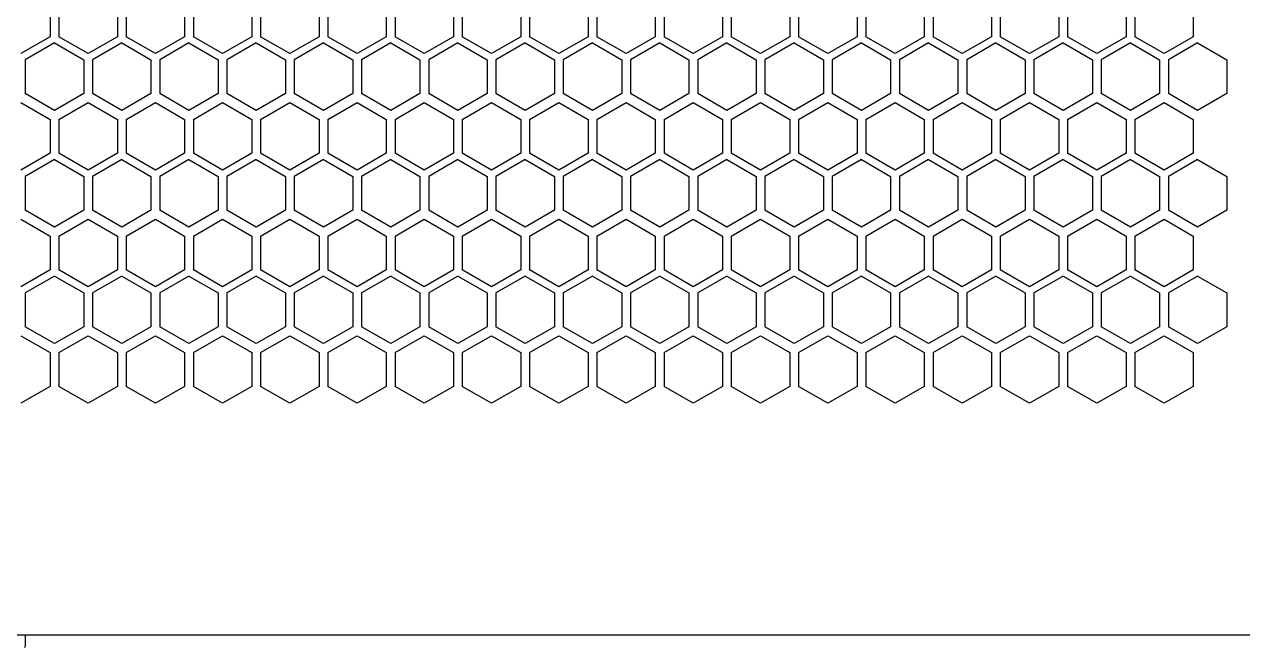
# Model space of a CAD drawing. Header units: millimetres. Extents: x 55614 to 110757, y -66981 to -47484.
# Drawn here: x 78934.7 to 79101.4, y -54847.2 to -54762.1 of the extents above; entities that cross this region are included whole.
import ezdxf

# ---------------------------------------------------------------- set-up
doc = ezdxf.new("R2010")
doc.units = ezdxf.units.MM
doc.layers.add('4215-0412-2-1_0', color=7, linetype='Continuous')
doc.layers.add('SONGBUTUO-M4-8_0', color=7, linetype='Continuous')
doc.layers.add('THICK', color=7, linetype='Continuous', lineweight=0)

# ---------------------------------------------------------------- blocks, each defined once
blk = doc.blocks.new('RU67I6756')
at = {"layer": '4215-0412-2-1_0', "color": 0, "linetype": 'Continuous'}
for p, q in [((25639.06, 16377.73), (25639.06, 16373.11)), ((25640.26, 16377.73), (25640.26, 16373.11)), ((25648.26, 16377.73), (25648.26, 16373.11)), ((25649.46, 16377.73), (25649.46, 16373.11)), ((25657.46, 16377.73), (25657.46, 16373.11)), ((25658.66, 16377.73), (25658.66, 16373.11)), ((25666.66, 16377.73), (25666.66, 16373.11)), ((25667.86, 16377.73), (25667.86, 16373.11)), ((25675.86, 16377.73), (25675.86, 16373.11)), ((25677.06, 16377.73), (25677.06, 16373.11)), ((25685.06, 16377.73), (25685.06, 16373.11)), ((25686.26, 16377.73), (25686.26, 16373.11)), ((25694.26, 16377.73), (25694.26, 16373.11)), ((25695.46, 16377.73), (25695.46, 16373.11)), ((25703.46, 16377.73), (25703.46, 16373.11)), ((25704.66, 16377.73), (25704.66, 16373.11)), ((25712.66, 16377.73), (25712.66, 16373.11)), ((25713.86, 16377.73), (25713.86, 16373.11)), ((25721.86, 16377.73), (25721.86, 16373.11)), ((25723.06, 16377.73), (25723.06, 16373.11)), ((25731.06, 16377.73), (25731.06, 16373.11)), ((25732.26, 16377.73), (25732.26, 16373.11)), ((25740.26, 16377.73), (25740.26, 16373.11)), ((25741.46, 16377.73), (25741.46, 16373.11)), ((25749.46, 16377.73), (25749.46, 16373.11)), ((25750.66, 16377.73), (25750.66, 16373.11)), ((25758.66, 16377.73), (25758.66, 16373.11)), ((25759.86, 16377.73), (25759.86, 16373.11)), ((25767.86, 16377.73), (25767.86, 16373.11)), ((25769.06, 16377.73), (25769.06, 16373.11)), ((25777.06, 16377.73), (25777.06, 16373.11)), ((25778.26, 16377.73), (25778.26, 16373.11)), ((25786.26, 16377.73), (25786.26, 16373.11)), ((25787.46, 16377.73), (25787.46, 16373.11)), ((25795.46, 16377.73), (25795.46, 16373.11)), ((25639.06, 16373.11), (25635.06, 16370.8)), ((25644.26, 16370.8), (25640.26, 16373.11)), ((25648.26, 16373.11), (25644.26, 16370.8)), ((25653.46, 16370.8), (25649.46, 16373.11)), ((25657.46, 16373.11), (25653.46, 16370.8)), ((25662.66, 16370.8), (25658.66, 16373.11)), ((25666.66, 16373.11), (25662.66, 16370.8)), ((25671.86, 16370.8), (25667.86, 16373.11)), ((25675.86, 16373.11), (25671.86, 16370.8)), ((25681.06, 16370.8), (25677.06, 16373.11)), ((25685.06, 16373.11), (25681.06, 16370.8)), ((25690.26, 16370.8), (25686.26, 16373.11)), ((25694.26, 16373.11), (25690.26, 16370.8)), ((25699.46, 16370.8), (25695.46, 16373.11)), ((25703.46, 16373.11), (25699.46, 16370.8)), ((25708.66, 16370.8), (25704.66, 16373.11)), ((25712.66, 16373.11), (25708.66, 16370.8)), ((25717.86, 16370.8), (25713.86, 16373.11)), ((25721.86, 16373.11), (25717.86, 16370.8)), ((25727.06, 16370.8), (25723.06, 16373.11)), ((25731.06, 16373.11), (25727.06, 16370.8)), ((25736.26, 16370.8), (25732.26, 16373.11)), ((25740.26, 16373.11), (25736.26, 16370.8)), ((25745.46, 16370.8), (25741.46, 16373.11)), ((25749.46, 16373.11), (25745.46, 16370.8)), ((25754.66, 16370.8), (25750.66, 16373.11)), ((25758.66, 16373.11), (25754.66, 16370.8)), ((25763.86, 16370.8), (25759.86, 16373.11)), ((25767.86, 16373.11), (25763.86, 16370.8)), ((25773.06, 16370.8), (25769.06, 16373.11)), ((25777.06, 16373.11), (25773.06, 16370.8)), ((25782.26, 16370.8), (25778.26, 16373.11)), ((25786.26, 16373.11), (25782.26, 16370.8)), ((25791.46, 16370.8), (25787.46, 16373.11)), ((25795.46, 16373.11), (25791.46, 16370.8)), ((25639.66, 16372.26), (25635.66, 16369.95)), ((25639.66, 16372.26), (25643.66, 16369.95)), ((25648.86, 16372.26), (25644.86, 16369.95)), ((25648.86, 16372.26), (25652.86, 16369.95)), ((25658.06, 16372.26), (25654.06, 16369.95)), ((25658.06, 16372.26), (25662.06, 16369.95)), ((25667.26, 16372.26), (25663.26, 16369.95)), ((25667.26, 16372.26), (25671.26, 16369.95)), ((25676.46, 16372.26), (25672.46, 16369.95)), ((25676.46, 16372.26), (25680.46, 16369.95)), ((25685.66, 16372.26), (25681.66, 16369.95)), ((25685.66, 16372.26), (25689.66, 16369.95)), ((25694.86, 16372.26), (25690.86, 16369.95)), ((25694.86, 16372.26), (25698.86, 16369.95)), ((25704.06, 16372.26), (25700.06, 16369.95)), ((25704.06, 16372.26), (25708.06, 16369.95)), ((25713.26, 16372.26), (25709.26, 16369.95)), ((25713.26, 16372.26), (25717.26, 16369.95)), ((25722.46, 16372.26), (25718.46, 16369.95)), ((25722.46, 16372.26), (25726.46, 16369.95)), ((25731.66, 16372.26), (25727.66, 16369.95)), ((25731.66, 16372.26), (25735.66, 16369.95)), ((25740.86, 16372.26), (25736.86, 16369.95)), ((25740.86, 16372.26), (25744.86, 16369.95)), ((25750.06, 16372.26), (25746.06, 16369.95)), ((25750.06, 16372.26), (25754.06, 16369.95)), ((25759.26, 16372.26), (25755.26, 16369.95)), ((25759.26, 16372.26), (25763.26, 16369.95)), ((25768.46, 16372.26), (25764.46, 16369.95)), ((25768.46, 16372.26), (25772.46, 16369.95)), ((25777.66, 16372.26), (25773.66, 16369.95)), ((25777.66, 16372.26), (25781.66, 16369.95)), ((25786.86, 16372.26), (25782.86, 16369.95)), ((25786.86, 16372.26), (25790.86, 16369.95)), ((25796.06, 16372.26), (25792.06, 16369.95)), ((25796.06, 16372.26), (25800.06, 16369.95)), ((25635.66, 16369.95), (25635.66, 16365.33)), ((25643.66, 16369.95), (25643.66, 16365.33)), ((25644.86, 16369.95), (25644.86, 16365.33)), ((25652.86, 16369.95), (25652.86, 16365.33)), ((25654.06, 16369.95), (25654.06, 16365.33)), ((25662.06, 16369.95), (25662.06, 16365.33)), ((25663.26, 16369.95), (25663.26, 16365.33)), ((25671.26, 16369.95), (25671.26, 16365.33)), ((25672.46, 16369.95), (25672.46, 16365.33)), ((25680.46, 16369.95), (25680.46, 16365.33)), ((25681.66, 16369.95), (25681.66, 16365.33)), ((25689.66, 16369.95), (25689.66, 16365.33)), ((25690.86, 16369.95), (25690.86, 16365.33)), ((25698.86, 16369.95), (25698.86, 16365.33)), ((25700.06, 16369.95), (25700.06, 16365.33)), ((25708.06, 16369.95), (25708.06, 16365.33)), ((25709.26, 16369.95), (25709.26, 16365.33)), ((25717.26, 16369.95), (25717.26, 16365.33)), ((25718.46, 16369.95), (25718.46, 16365.33)), ((25726.46, 16369.95), (25726.46, 16365.33)), ((25727.66, 16369.95), (25727.66, 16365.33)), ((25735.66, 16369.95), (25735.66, 16365.33)), ((25736.86, 16369.95), (25736.86, 16365.33)), ((25744.86, 16369.95), (25744.86, 16365.33)), ((25746.06, 16369.95), (25746.06, 16365.33)), ((25754.06, 16369.95), (25754.06, 16365.33)), ((25755.26, 16369.95), (25755.26, 16365.33)), ((25763.26, 16369.95), (25763.26, 16365.33)), ((25764.46, 16369.95), (25764.46, 16365.33)), ((25772.46, 16369.95), (25772.46, 16365.33)), ((25773.66, 16369.95), (25773.66, 16365.33)), ((25781.66, 16369.95), (25781.66, 16365.33)), ((25782.86, 16369.95), (25782.86, 16365.33)), ((25790.86, 16369.95), (25790.86, 16365.33)), ((25792.06, 16369.95), (25792.06, 16365.33)), ((25800.06, 16369.95), (25800.06, 16365.33)), ((25639.66, 16363.02), (25635.66, 16365.33)), ((25643.66, 16365.33), (25639.66, 16363.02)), ((25648.86, 16363.02), (25644.86, 16365.33)), ((25652.86, 16365.33), (25648.86, 16363.02)), ((25658.06, 16363.02), (25654.06, 16365.33)), ((25662.06, 16365.33), (25658.06, 16363.02)), ((25667.26, 16363.02), (25663.26, 16365.33)), ((25671.26, 16365.33), (25667.26, 16363.02)), ((25676.46, 16363.02), (25672.46, 16365.33)), ((25680.46, 16365.33), (25676.46, 16363.02)), ((25685.66, 16363.02), (25681.66, 16365.33)), ((25689.66, 16365.33), (25685.66, 16363.02)), ((25694.86, 16363.02), (25690.86, 16365.33)), ((25698.86, 16365.33), (25694.86, 16363.02)), ((25704.06, 16363.02), (25700.06, 16365.33)), ((25708.06, 16365.33), (25704.06, 16363.02)), ((25713.26, 16363.02), (25709.26, 16365.33)), ((25717.26, 16365.33), (25713.26, 16363.02)), ((25722.46, 16363.02), (25718.46, 16365.33)), ((25726.46, 16365.33), (25722.46, 16363.02)), ((25731.66, 16363.02), (25727.66, 16365.33)), ((25735.66, 16365.33), (25731.66, 16363.02)), ((25740.86, 16363.02), (25736.86, 16365.33)), ((25744.86, 16365.33), (25740.86, 16363.02)), ((25750.06, 16363.02), (25746.06, 16365.33)), ((25754.06, 16365.33), (25750.06, 16363.02)), ((25759.26, 16363.02), (25755.26, 16365.33)), ((25763.26, 16365.33), (25759.26, 16363.02)), ((25768.46, 16363.02), (25764.46, 16365.33)), ((25772.46, 16365.33), (25768.46, 16363.02)), ((25777.66, 16363.02), (25773.66, 16365.33)), ((25781.66, 16365.33), (25777.66, 16363.02)), ((25786.86, 16363.02), (25782.86, 16365.33)), ((25790.86, 16365.33), (25786.86, 16363.02)), ((25796.06, 16363.02), (25792.06, 16365.33)), ((25800.06, 16365.33), (25796.06, 16363.02)), ((25635.06, 16364.11), (25639.06, 16361.8)), ((25640.26, 16361.8), (25644.26, 16364.11)), ((25644.26, 16364.11), (25648.26, 16361.8)), ((25649.46, 16361.8), (25653.46, 16364.11)), ((25653.46, 16364.11), (25657.46, 16361.8)), ((25658.66, 16361.8), (25662.66, 16364.11)), ((25662.66, 16364.11), (25666.66, 16361.8)), ((25667.86, 16361.8), (25671.86, 16364.11)), ((25671.86, 16364.11), (25675.86, 16361.8)), ((25677.06, 16361.8), (25681.06, 16364.11)), ((25681.06, 16364.11), (25685.06, 16361.8)), ((25686.26, 16361.8), (25690.26, 16364.11)), ((25690.26, 16364.11), (25694.26, 16361.8)), ((25695.46, 16361.8), (25699.46, 16364.11)), ((25699.46, 16364.11), (25703.46, 16361.8)), ((25704.66, 16361.8), (25708.66, 16364.11)), ((25708.66, 16364.11), (25712.66, 16361.8)), ((25713.86, 16361.8), (25717.86, 16364.11)), ((25717.86, 16364.11), (25721.86, 16361.8)), ((25723.06, 16361.8), (25727.06, 16364.11)), ((25727.06, 16364.11), (25731.06, 16361.8)), ((25732.26, 16361.8), (25736.26, 16364.11)), ((25736.26, 16364.11), (25740.26, 16361.8)), ((25741.46, 16361.8), (25745.46, 16364.11)), ((25745.46, 16364.11), (25749.46, 16361.8)), ((25750.66, 16361.8), (25754.66, 16364.11)), ((25754.66, 16364.11), (25758.66, 16361.8)), ((25759.86, 16361.8), (25763.86, 16364.11)), ((25763.86, 16364.11), (25767.86, 16361.8)), ((25769.06, 16361.8), (25773.06, 16364.11)), ((25773.06, 16364.11), (25777.06, 16361.8)), ((25778.26, 16361.8), (25782.26, 16364.11)), ((25782.26, 16364.11), (25786.26, 16361.8)), ((25787.46, 16361.8), (25791.46, 16364.11)), ((25791.46, 16364.11), (25795.46, 16361.8)), ((25639.06, 16361.8), (25639.06, 16357.18)), ((25640.26, 16361.8), (25640.26, 16357.18)), ((25648.26, 16361.8), (25648.26, 16357.18)), ((25649.46, 16361.8), (25649.46, 16357.18)), ((25657.46, 16361.8), (25657.46, 16357.18)), ((25658.66, 16361.8), (25658.66, 16357.18)), ((25666.66, 16361.8), (25666.66, 16357.18)), ((25667.86, 16361.8), (25667.86, 16357.18)), ((25675.86, 16361.8), (25675.86, 16357.18)), ((25677.06, 16361.8), (25677.06, 16357.18)), ((25685.06, 16361.8), (25685.06, 16357.18)), ((25686.26, 16361.8), (25686.26, 16357.18)), ((25694.26, 16361.8), (25694.26, 16357.18)), ((25695.46, 16361.8), (25695.46, 16357.18)), ((25703.46, 16361.8), (25703.46, 16357.18)), ((25704.66, 16361.8), (25704.66, 16357.18)), ((25712.66, 16361.8), (25712.66, 16357.18)), ((25713.86, 16361.8), (25713.86, 16357.18)), ((25721.86, 16361.8), (25721.86, 16357.18)), ((25723.06, 16361.8), (25723.06, 16357.18)), ((25731.06, 16361.8), (25731.06, 16357.18)), ((25732.26, 16361.8), (25732.26, 16357.18)), ((25740.26, 16361.8), (25740.26, 16357.18)), ((25741.46, 16361.8), (25741.46, 16357.18)), ((25749.46, 16361.8), (25749.46, 16357.18)), ((25750.66, 16361.8), (25750.66, 16357.18)), ((25758.66, 16361.8), (25758.66, 16357.18)), ((25759.86, 16361.8), (25759.86, 16357.18)), ((25767.86, 16361.8), (25767.86, 16357.18)), ((25769.06, 16361.8), (25769.06, 16357.18)), ((25777.06, 16361.8), (25777.06, 16357.18)), ((25778.26, 16361.8), (25778.26, 16357.18)), ((25786.26, 16361.8), (25786.26, 16357.18)), ((25787.46, 16361.8), (25787.46, 16357.18)), ((25795.46, 16361.8), (25795.46, 16357.18)), ((25639.06, 16357.18), (25635.06, 16354.87)), ((25639.66, 16356.33), (25635.66, 16354.02)), ((25639.66, 16356.33), (25643.66, 16354.02)), ((25644.26, 16354.87), (25640.26, 16357.18)), ((25648.26, 16357.18), (25644.26, 16354.87)), ((25648.86, 16356.33), (25644.86, 16354.02)), ((25648.86, 16356.33), (25652.86, 16354.02)), ((25653.46, 16354.87), (25649.46, 16357.18)), ((25657.46, 16357.18), (25653.46, 16354.87)), ((25658.06, 16356.33), (25654.06, 16354.02)), ((25658.06, 16356.33), (25662.06, 16354.02)), ((25662.66, 16354.87), (25658.66, 16357.18)), ((25666.66, 16357.18), (25662.66, 16354.87)), ((25667.26, 16356.33), (25663.26, 16354.02)), ((25667.26, 16356.33), (25671.26, 16354.02)), ((25671.86, 16354.87), (25667.86, 16357.18)), ((25675.86, 16357.18), (25671.86, 16354.87)), ((25676.46, 16356.33), (25672.46, 16354.02)), ((25676.46, 16356.33), (25680.46, 16354.02)), ((25681.06, 16354.87), (25677.06, 16357.18)), ((25685.06, 16357.18), (25681.06, 16354.87)), ((25685.66, 16356.33), (25681.66, 16354.02)), ((25685.66, 16356.33), (25689.66, 16354.02)), ((25690.26, 16354.87), (25686.26, 16357.18)), ((25694.26, 16357.18), (25690.26, 16354.87)), ((25694.86, 16356.33), (25690.86, 16354.02)), ((25694.86, 16356.33), (25698.86, 16354.02)), ((25699.46, 16354.87), (25695.46, 16357.18)), ((25703.46, 16357.18), (25699.46, 16354.87)), ((25704.06, 16356.33), (25700.06, 16354.02)), ((25704.06, 16356.33), (25708.06, 16354.02)), ((25708.66, 16354.87), (25704.66, 16357.18)), ((25712.66, 16357.18), (25708.66, 16354.87)), ((25713.26, 16356.33), (25709.26, 16354.02)), ((25713.26, 16356.33), (25717.26, 16354.02)), ((25717.86, 16354.87), (25713.86, 16357.18)), ((25721.86, 16357.18), (25717.86, 16354.87)), ((25722.46, 16356.33), (25718.46, 16354.02)), ((25722.46, 16356.33), (25726.46, 16354.02)), ((25727.06, 16354.87), (25723.06, 16357.18)), ((25731.06, 16357.18), (25727.06, 16354.87)), ((25731.66, 16356.33), (25727.66, 16354.02)), ((25731.66, 16356.33), (25735.66, 16354.02)), ((25736.26, 16354.87), (25732.26, 16357.18)), ((25740.26, 16357.18), (25736.26, 16354.87)), ((25740.86, 16356.33), (25736.86, 16354.02)), ((25740.86, 16356.33), (25744.86, 16354.02)), ((25745.46, 16354.87), (25741.46, 16357.18)), ((25749.46, 16357.18), (25745.46, 16354.87)), ((25750.06, 16356.33), (25746.06, 16354.02)), ((25750.06, 16356.33), (25754.06, 16354.02)), ((25754.66, 16354.87), (25750.66, 16357.18)), ((25758.66, 16357.18), (25754.66, 16354.87)), ((25759.26, 16356.33), (25755.26, 16354.02)), ((25759.26, 16356.33), (25763.26, 16354.02)), ((25763.86, 16354.87), (25759.86, 16357.18)), ((25767.86, 16357.18), (25763.86, 16354.87)), ((25768.46, 16356.33), (25764.46, 16354.02)), ((25768.46, 16356.33), (25772.46, 16354.02)), ((25773.06, 16354.87), (25769.06, 16357.18)), ((25777.06, 16357.18), (25773.06, 16354.87)), ((25777.66, 16356.33), (25773.66, 16354.02)), ((25777.66, 16356.33), (25781.66, 16354.02)), ((25782.26, 16354.87), (25778.26, 16357.18)), ((25786.26, 16357.18), (25782.26, 16354.87)), ((25786.86, 16356.33), (25782.86, 16354.02)), ((25786.86, 16356.33), (25790.86, 16354.02)), ((25791.46, 16354.87), (25787.46, 16357.18)), ((25795.46, 16357.18), (25791.46, 16354.87)), ((25796.06, 16356.33), (25792.06, 16354.02)), ((25796.06, 16356.33), (25800.06, 16354.02)), ((25635.66, 16354.02), (25635.66, 16349.4)), ((25643.66, 16354.02), (25643.66, 16349.4)), ((25644.86, 16354.02), (25644.86, 16349.4)), ((25652.86, 16354.02), (25652.86, 16349.4)), ((25654.06, 16354.02), (25654.06, 16349.4)), ((25662.06, 16354.02), (25662.06, 16349.4)), ((25663.26, 16354.02), (25663.26, 16349.4)), ((25671.26, 16354.02), (25671.26, 16349.4)), ((25672.46, 16354.02), (25672.46, 16349.4)), ((25680.46, 16354.02), (25680.46, 16349.4)), ((25681.66, 16354.02), (25681.66, 16349.4)), ((25689.66, 16354.02), (25689.66, 16349.4)), ((25690.86, 16354.02), (25690.86, 16349.4)), ((25698.86, 16354.02), (25698.86, 16349.4)), ((25700.06, 16354.02), (25700.06, 16349.4)), ((25708.06, 16354.02), (25708.06, 16349.4)), ((25709.26, 16354.02), (25709.26, 16349.4)), ((25717.26, 16354.02), (25717.26, 16349.4)), ((25718.46, 16354.02), (25718.46, 16349.4)), ((25726.46, 16354.02), (25726.46, 16349.4)), ((25727.66, 16354.02), (25727.66, 16349.4)), ((25735.66, 16354.02), (25735.66, 16349.4)), ((25736.86, 16354.02), (25736.86, 16349.4)), ((25744.86, 16354.02), (25744.86, 16349.4)), ((25746.06, 16354.02), (25746.06, 16349.4)), ((25754.06, 16354.02), (25754.06, 16349.4)), ((25755.26, 16354.02), (25755.26, 16349.4)), ((25763.26, 16354.02), (25763.26, 16349.4)), ((25764.46, 16354.02), (25764.46, 16349.4)), ((25772.46, 16354.02), (25772.46, 16349.4)), ((25773.66, 16354.02), (25773.66, 16349.4)), ((25781.66, 16354.02), (25781.66, 16349.4)), ((25782.86, 16354.02), (25782.86, 16349.4)), ((25790.86, 16354.02), (25790.86, 16349.4)), ((25792.06, 16354.02), (25792.06, 16349.4)), ((25800.06, 16354.02), (25800.06, 16349.4)), ((25639.66, 16347.09), (25635.66, 16349.4)), ((25643.66, 16349.4), (25639.66, 16347.09)), ((25648.86, 16347.09), (25644.86, 16349.4)), ((25652.86, 16349.4), (25648.86, 16347.09)), ((25658.06, 16347.09), (25654.06, 16349.4)), ((25662.06, 16349.4), (25658.06, 16347.09)), ((25667.26, 16347.09), (25663.26, 16349.4)), ((25671.26, 16349.4), (25667.26, 16347.09)), ((25676.46, 16347.09), (25672.46, 16349.4)), ((25680.46, 16349.4), (25676.46, 16347.09)), ((25685.66, 16347.09), (25681.66, 16349.4)), ((25689.66, 16349.4), (25685.66, 16347.09)), ((25694.86, 16347.09), (25690.86, 16349.4)), ((25698.86, 16349.4), (25694.86, 16347.09)), ((25704.06, 16347.09), (25700.06, 16349.4)), ((25708.06, 16349.4), (25704.06, 16347.09)), ((25713.26, 16347.09), (25709.26, 16349.4)), ((25717.26, 16349.4), (25713.26, 16347.09)), ((25722.46, 16347.09), (25718.46, 16349.4)), ((25726.46, 16349.4), (25722.46, 16347.09)), ((25731.66, 16347.09), (25727.66, 16349.4)), ((25735.66, 16349.4), (25731.66, 16347.09)), ((25740.86, 16347.09), (25736.86, 16349.4)), ((25744.86, 16349.4), (25740.86, 16347.09)), ((25750.06, 16347.09), (25746.06, 16349.4)), ((25754.06, 16349.4), (25750.06, 16347.09)), ((25759.26, 16347.09), (25755.26, 16349.4)), ((25763.26, 16349.4), (25759.26, 16347.09)), ((25768.46, 16347.09), (25764.46, 16349.4)), ((25772.46, 16349.4), (25768.46, 16347.09)), ((25777.66, 16347.09), (25773.66, 16349.4)), ((25781.66, 16349.4), (25777.66, 16347.09)), ((25786.86, 16347.09), (25782.86, 16349.4)), ((25790.86, 16349.4), (25786.86, 16347.09)), ((25796.06, 16347.09), (25792.06, 16349.4)), ((25800.06, 16349.4), (25796.06, 16347.09)), ((25635.06, 16348.18), (25639.06, 16345.87)), ((25640.26, 16345.87), (25644.26, 16348.18)), ((25644.26, 16348.18), (25648.26, 16345.87)), ((25649.46, 16345.87), (25653.46, 16348.18)), ((25653.46, 16348.18), (25657.46, 16345.87)), ((25658.66, 16345.87), (25662.66, 16348.18)), ((25662.66, 16348.18), (25666.66, 16345.87)), ((25667.86, 16345.87), (25671.86, 16348.18)), ((25671.86, 16348.18), (25675.86, 16345.87)), ((25677.06, 16345.87), (25681.06, 16348.18)), ((25681.06, 16348.18), (25685.06, 16345.87)), ((25686.26, 16345.87), (25690.26, 16348.18)), ((25690.26, 16348.18), (25694.26, 16345.87)), ((25695.46, 16345.87), (25699.46, 16348.18)), ((25699.46, 16348.18), (25703.46, 16345.87)), ((25704.66, 16345.87), (25708.66, 16348.18)), ((25708.66, 16348.18), (25712.66, 16345.87)), ((25713.86, 16345.87), (25717.86, 16348.18)), ((25717.86, 16348.18), (25721.86, 16345.87)), ((25723.06, 16345.87), (25727.06, 16348.18)), ((25727.06, 16348.18), (25731.06, 16345.87)), ((25732.26, 16345.87), (25736.26, 16348.18)), ((25736.26, 16348.18), (25740.26, 16345.87)), ((25741.46, 16345.87), (25745.46, 16348.18)), ((25745.46, 16348.18), (25749.46, 16345.87)), ((25750.66, 16345.87), (25754.66, 16348.18)), ((25754.66, 16348.18), (25758.66, 16345.87)), ((25759.86, 16345.87), (25763.86, 16348.18)), ((25763.86, 16348.18), (25767.86, 16345.87)), ((25769.06, 16345.87), (25773.06, 16348.18)), ((25773.06, 16348.18), (25777.06, 16345.87)), ((25778.26, 16345.87), (25782.26, 16348.18)), ((25782.26, 16348.18), (25786.26, 16345.87)), ((25787.46, 16345.87), (25791.46, 16348.18)), ((25791.46, 16348.18), (25795.46, 16345.87)), ((25639.06, 16345.87), (25639.06, 16341.25)), ((25640.26, 16345.87), (25640.26, 16341.25)), ((25648.26, 16345.87), (25648.26, 16341.25)), ((25649.46, 16345.87), (25649.46, 16341.25)), ((25657.46, 16345.87), (25657.46, 16341.25)), ((25658.66, 16345.87), (25658.66, 16341.25)), ((25666.66, 16345.87), (25666.66, 16341.25)), ((25667.86, 16345.87), (25667.86, 16341.25)), ((25675.86, 16345.87), (25675.86, 16341.25)), ((25677.06, 16345.87), (25677.06, 16341.25)), ((25685.06, 16345.87), (25685.06, 16341.25)), ((25686.26, 16345.87), (25686.26, 16341.25)), ((25694.26, 16345.87), (25694.26, 16341.25)), ((25695.46, 16345.87), (25695.46, 16341.25)), ((25703.46, 16345.87), (25703.46, 16341.25)), ((25704.66, 16345.87), (25704.66, 16341.25)), ((25712.66, 16345.87), (25712.66, 16341.25)), ((25713.86, 16345.87), (25713.86, 16341.25)), ((25721.86, 16345.87), (25721.86, 16341.25)), ((25723.06, 16345.87), (25723.06, 16341.25)), ((25731.06, 16345.87), (25731.06, 16341.25)), ((25732.26, 16345.87), (25732.26, 16341.25)), ((25740.26, 16345.87), (25740.26, 16341.25)), ((25741.46, 16345.87), (25741.46, 16341.25)), ((25749.46, 16345.87), (25749.46, 16341.25)), ((25750.66, 16345.87), (25750.66, 16341.25)), ((25758.66, 16345.87), (25758.66, 16341.25)), ((25759.86, 16345.87), (25759.86, 16341.25)), ((25767.86, 16345.87), (25767.86, 16341.25)), ((25769.06, 16345.87), (25769.06, 16341.25)), ((25777.06, 16345.87), (25777.06, 16341.25)), ((25778.26, 16345.87), (25778.26, 16341.25)), ((25786.26, 16345.87), (25786.26, 16341.25)), ((25787.46, 16345.87), (25787.46, 16341.25)), ((25795.46, 16345.87), (25795.46, 16341.25)), ((25639.06, 16341.25), (25635.06, 16338.94)), ((25644.26, 16338.94), (25640.26, 16341.25)), ((25648.26, 16341.25), (25644.26, 16338.94)), ((25653.46, 16338.94), (25649.46, 16341.25)), ((25657.46, 16341.25), (25653.46, 16338.94)), ((25662.66, 16338.94), (25658.66, 16341.25)), ((25666.66, 16341.25), (25662.66, 16338.94)), ((25671.86, 16338.94), (25667.86, 16341.25)), ((25675.86, 16341.25), (25671.86, 16338.94)), ((25681.06, 16338.94), (25677.06, 16341.25)), ((25685.06, 16341.25), (25681.06, 16338.94)), ((25690.26, 16338.94), (25686.26, 16341.25)), ((25694.26, 16341.25), (25690.26, 16338.94)), ((25699.46, 16338.94), (25695.46, 16341.25)), ((25703.46, 16341.25), (25699.46, 16338.94)), ((25708.66, 16338.94), (25704.66, 16341.25)), ((25712.66, 16341.25), (25708.66, 16338.94)), ((25717.86, 16338.94), (25713.86, 16341.25)), ((25721.86, 16341.25), (25717.86, 16338.94)), ((25727.06, 16338.94), (25723.06, 16341.25)), ((25731.06, 16341.25), (25727.06, 16338.94)), ((25736.26, 16338.94), (25732.26, 16341.25)), ((25740.26, 16341.25), (25736.26, 16338.94)), ((25745.46, 16338.94), (25741.46, 16341.25)), ((25749.46, 16341.25), (25745.46, 16338.94)), ((25754.66, 16338.94), (25750.66, 16341.25)), ((25758.66, 16341.25), (25754.66, 16338.94)), ((25763.86, 16338.94), (25759.86, 16341.25)), ((25767.86, 16341.25), (25763.86, 16338.94)), ((25773.06, 16338.94), (25769.06, 16341.25)), ((25777.06, 16341.25), (25773.06, 16338.94)), ((25782.26, 16338.94), (25778.26, 16341.25)), ((25786.26, 16341.25), (25782.26, 16338.94)), ((25791.46, 16338.94), (25787.46, 16341.25)), ((25795.46, 16341.25), (25791.46, 16338.94)), ((25639.66, 16340.4), (25635.66, 16338.09)), ((25639.66, 16340.4), (25643.66, 16338.09)), ((25648.86, 16340.4), (25644.86, 16338.09)), ((25648.86, 16340.4), (25652.86, 16338.09)), ((25658.06, 16340.4), (25654.06, 16338.09)), ((25658.06, 16340.4), (25662.06, 16338.09)), ((25667.26, 16340.4), (25663.26, 16338.09)), ((25667.26, 16340.4), (25671.26, 16338.09)), ((25676.46, 16340.4), (25672.46, 16338.09)), ((25676.46, 16340.4), (25680.46, 16338.09)), ((25685.66, 16340.4), (25681.66, 16338.09)), ((25685.66, 16340.4), (25689.66, 16338.09)), ((25694.86, 16340.4), (25690.86, 16338.09)), ((25694.86, 16340.4), (25698.86, 16338.09)), ((25704.06, 16340.4), (25700.06, 16338.09)), ((25704.06, 16340.4), (25708.06, 16338.09)), ((25713.26, 16340.4), (25709.26, 16338.09)), ((25713.26, 16340.4), (25717.26, 16338.09)), ((25722.46, 16340.4), (25718.46, 16338.09)), ((25722.46, 16340.4), (25726.46, 16338.09)), ((25731.66, 16340.4), (25727.66, 16338.09)), ((25731.66, 16340.4), (25735.66, 16338.09)), ((25740.86, 16340.4), (25736.86, 16338.09)), ((25740.86, 16340.4), (25744.86, 16338.09)), ((25750.06, 16340.4), (25746.06, 16338.09)), ((25750.06, 16340.4), (25754.06, 16338.09)), ((25759.26, 16340.4), (25755.26, 16338.09)), ((25759.26, 16340.4), (25763.26, 16338.09)), ((25768.46, 16340.4), (25764.46, 16338.09)), ((25768.46, 16340.4), (25772.46, 16338.09)), ((25777.66, 16340.4), (25773.66, 16338.09)), ((25777.66, 16340.4), (25781.66, 16338.09)), ((25786.86, 16340.4), (25782.86, 16338.09)), ((25786.86, 16340.4), (25790.86, 16338.09)), ((25796.06, 16340.4), (25792.06, 16338.09)), ((25796.06, 16340.4), (25800.06, 16338.09)), ((25635.66, 16338.09), (25635.66, 16333.47)), ((25643.66, 16338.09), (25643.66, 16333.47)), ((25644.86, 16338.09), (25644.86, 16333.47)), ((25652.86, 16338.09), (25652.86, 16333.47)), ((25654.06, 16338.09), (25654.06, 16333.47)), ((25662.06, 16338.09), (25662.06, 16333.47)), ((25663.26, 16338.09), (25663.26, 16333.47)), ((25671.26, 16338.09), (25671.26, 16333.47)), ((25672.46, 16338.09), (25672.46, 16333.47)), ((25680.46, 16338.09), (25680.46, 16333.47)), ((25681.66, 16338.09), (25681.66, 16333.47)), ((25689.66, 16338.09), (25689.66, 16333.47)), ((25690.86, 16338.09), (25690.86, 16333.47)), ((25698.86, 16338.09), (25698.86, 16333.47)), ((25700.06, 16338.09), (25700.06, 16333.47)), ((25708.06, 16338.09), (25708.06, 16333.47)), ((25709.26, 16338.09), (25709.26, 16333.47)), ((25717.26, 16338.09), (25717.26, 16333.47)), ((25718.46, 16338.09), (25718.46, 16333.47)), ((25726.46, 16338.09), (25726.46, 16333.47)), ((25727.66, 16338.09), (25727.66, 16333.47)), ((25735.66, 16338.09), (25735.66, 16333.47)), ((25736.86, 16338.09), (25736.86, 16333.47)), ((25744.86, 16338.09), (25744.86, 16333.47)), ((25746.06, 16338.09), (25746.06, 16333.47)), ((25754.06, 16338.09), (25754.06, 16333.47)), ((25755.26, 16338.09), (25755.26, 16333.47)), ((25763.26, 16338.09), (25763.26, 16333.47)), ((25764.46, 16338.09), (25764.46, 16333.47)), ((25772.46, 16338.09), (25772.46, 16333.47)), ((25773.66, 16338.09), (25773.66, 16333.47)), ((25781.66, 16338.09), (25781.66, 16333.47)), ((25782.86, 16338.09), (25782.86, 16333.47)), ((25790.86, 16338.09), (25790.86, 16333.47)), ((25792.06, 16338.09), (25792.06, 16333.47)), ((25800.06, 16338.09), (25800.06, 16333.47)), ((25639.66, 16331.16), (25635.66, 16333.47)), ((25643.66, 16333.47), (25639.66, 16331.16)), ((25648.86, 16331.16), (25644.86, 16333.47)), ((25652.86, 16333.47), (25648.86, 16331.16)), ((25658.06, 16331.16), (25654.06, 16333.47)), ((25662.06, 16333.47), (25658.06, 16331.16)), ((25667.26, 16331.16), (25663.26, 16333.47)), ((25671.26, 16333.47), (25667.26, 16331.16)), ((25676.46, 16331.16), (25672.46, 16333.47)), ((25680.46, 16333.47), (25676.46, 16331.16)), ((25685.66, 16331.16), (25681.66, 16333.47)), ((25689.66, 16333.47), (25685.66, 16331.16)), ((25694.86, 16331.16), (25690.86, 16333.47)), ((25698.86, 16333.47), (25694.86, 16331.16)), ((25704.06, 16331.16), (25700.06, 16333.47)), ((25708.06, 16333.47), (25704.06, 16331.16)), ((25713.26, 16331.16), (25709.26, 16333.47)), ((25717.26, 16333.47), (25713.26, 16331.16)), ((25722.46, 16331.16), (25718.46, 16333.47)), ((25726.46, 16333.47), (25722.46, 16331.16)), ((25731.66, 16331.16), (25727.66, 16333.47)), ((25735.66, 16333.47), (25731.66, 16331.16)), ((25740.86, 16331.16), (25736.86, 16333.47)), ((25744.86, 16333.47), (25740.86, 16331.16)), ((25750.06, 16331.16), (25746.06, 16333.47)), ((25754.06, 16333.47), (25750.06, 16331.16)), ((25759.26, 16331.16), (25755.26, 16333.47)), ((25763.26, 16333.47), (25759.26, 16331.16)), ((25768.46, 16331.16), (25764.46, 16333.47)), ((25772.46, 16333.47), (25768.46, 16331.16)), ((25777.66, 16331.16), (25773.66, 16333.47)), ((25781.66, 16333.47), (25777.66, 16331.16)), ((25786.86, 16331.16), (25782.86, 16333.47)), ((25790.86, 16333.47), (25786.86, 16331.16)), ((25796.06, 16331.16), (25792.06, 16333.47)), ((25800.06, 16333.47), (25796.06, 16331.16)), ((25635.06, 16332.25), (25639.06, 16329.94)), ((25640.26, 16329.94), (25644.26, 16332.25)), ((25644.26, 16332.25), (25648.26, 16329.94)), ((25649.46, 16329.94), (25653.46, 16332.25)), ((25653.46, 16332.25), (25657.46, 16329.94)), ((25658.66, 16329.94), (25662.66, 16332.25)), ((25662.66, 16332.25), (25666.66, 16329.94)), ((25667.86, 16329.94), (25671.86, 16332.25)), ((25671.86, 16332.25), (25675.86, 16329.94)), ((25677.06, 16329.94), (25681.06, 16332.25)), ((25681.06, 16332.25), (25685.06, 16329.94)), ((25686.26, 16329.94), (25690.26, 16332.25)), ((25690.26, 16332.25), (25694.26, 16329.94)), ((25695.46, 16329.94), (25699.46, 16332.25)), ((25699.46, 16332.25), (25703.46, 16329.94)), ((25704.66, 16329.94), (25708.66, 16332.25)), ((25708.66, 16332.25), (25712.66, 16329.94)), ((25713.86, 16329.94), (25717.86, 16332.25)), ((25717.86, 16332.25), (25721.86, 16329.94)), ((25723.06, 16329.94), (25727.06, 16332.25)), ((25727.06, 16332.25), (25731.06, 16329.94)), ((25732.26, 16329.94), (25736.26, 16332.25)), ((25736.26, 16332.25), (25740.26, 16329.94)), ((25741.46, 16329.94), (25745.46, 16332.25)), ((25745.46, 16332.25), (25749.46, 16329.94)), ((25750.66, 16329.94), (25754.66, 16332.25)), ((25754.66, 16332.25), (25758.66, 16329.94)), ((25759.86, 16329.94), (25763.86, 16332.25)), ((25763.86, 16332.25), (25767.86, 16329.94)), ((25769.06, 16329.94), (25773.06, 16332.25)), ((25773.06, 16332.25), (25777.06, 16329.94)), ((25778.26, 16329.94), (25782.26, 16332.25)), ((25782.26, 16332.25), (25786.26, 16329.94)), ((25787.46, 16329.94), (25791.46, 16332.25)), ((25791.46, 16332.25), (25795.46, 16329.94)), ((25639.06, 16329.94), (25639.06, 16325.32)), ((25640.26, 16329.94), (25640.26, 16325.32)), ((25648.26, 16329.94), (25648.26, 16325.32)), ((25649.46, 16329.94), (25649.46, 16325.32)), ((25657.46, 16329.94), (25657.46, 16325.32)), ((25658.66, 16329.94), (25658.66, 16325.32)), ((25666.66, 16329.94), (25666.66, 16325.32)), ((25667.86, 16329.94), (25667.86, 16325.32)), ((25675.86, 16329.94), (25675.86, 16325.32)), ((25677.06, 16329.94), (25677.06, 16325.32)), ((25685.06, 16329.94), (25685.06, 16325.32)), ((25686.26, 16329.94), (25686.26, 16325.32)), ((25694.26, 16329.94), (25694.26, 16325.32)), ((25695.46, 16329.94), (25695.46, 16325.32)), ((25703.46, 16329.94), (25703.46, 16325.32)), ((25704.66, 16329.94), (25704.66, 16325.32)), ((25712.66, 16329.94), (25712.66, 16325.32)), ((25713.86, 16329.94), (25713.86, 16325.32)), ((25721.86, 16329.94), (25721.86, 16325.32)), ((25723.06, 16329.94), (25723.06, 16325.32)), ((25731.06, 16329.94), (25731.06, 16325.32)), ((25732.26, 16329.94), (25732.26, 16325.32)), ((25740.26, 16329.94), (25740.26, 16325.32)), ((25741.46, 16329.94), (25741.46, 16325.32)), ((25749.46, 16329.94), (25749.46, 16325.32)), ((25750.66, 16329.94), (25750.66, 16325.32)), ((25758.66, 16329.94), (25758.66, 16325.32)), ((25759.86, 16329.94), (25759.86, 16325.32)), ((25767.86, 16329.94), (25767.86, 16325.32)), ((25769.06, 16329.94), (25769.06, 16325.32)), ((25777.06, 16329.94), (25777.06, 16325.32)), ((25778.26, 16329.94), (25778.26, 16325.32)), ((25786.26, 16329.94), (25786.26, 16325.32)), ((25787.46, 16329.94), (25787.46, 16325.32)), ((25795.46, 16329.94), (25795.46, 16325.32)), ((25639.06, 16325.32), (25635.06, 16323.01)), ((25644.26, 16323.01), (25640.26, 16325.32)), ((25648.26, 16325.32), (25644.26, 16323.01)), ((25653.46, 16323.01), (25649.46, 16325.32)), ((25657.46, 16325.32), (25653.46, 16323.01)), ((25662.66, 16323.01), (25658.66, 16325.32)), ((25666.66, 16325.32), (25662.66, 16323.01)), ((25671.86, 16323.01), (25667.86, 16325.32)), ((25675.86, 16325.32), (25671.86, 16323.01)), ((25681.06, 16323.01), (25677.06, 16325.32)), ((25685.06, 16325.32), (25681.06, 16323.01)), ((25690.26, 16323.01), (25686.26, 16325.32)), ((25694.26, 16325.32), (25690.26, 16323.01)), ((25699.46, 16323.01), (25695.46, 16325.32)), ((25703.46, 16325.32), (25699.46, 16323.01)), ((25708.66, 16323.01), (25704.66, 16325.32)), ((25712.66, 16325.32), (25708.66, 16323.01)), ((25717.86, 16323.01), (25713.86, 16325.32)), ((25721.86, 16325.32), (25717.86, 16323.01)), ((25727.06, 16323.01), (25723.06, 16325.32)), ((25731.06, 16325.32), (25727.06, 16323.01)), ((25736.26, 16323.01), (25732.26, 16325.32)), ((25740.26, 16325.32), (25736.26, 16323.01)), ((25745.46, 16323.01), (25741.46, 16325.32)), ((25749.46, 16325.32), (25745.46, 16323.01)), ((25754.66, 16323.01), (25750.66, 16325.32)), ((25758.66, 16325.32), (25754.66, 16323.01)), ((25763.86, 16323.01), (25759.86, 16325.32)), ((25767.86, 16325.32), (25763.86, 16323.01)), ((25773.06, 16323.01), (25769.06, 16325.32)), ((25777.06, 16325.32), (25773.06, 16323.01)), ((25782.26, 16323.01), (25778.26, 16325.32)), ((25786.26, 16325.32), (25782.26, 16323.01)), ((25791.46, 16323.01), (25787.46, 16325.32)), ((25795.46, 16325.32), (25791.46, 16323.01)), ((25283.98, 16291.35), (25974.13, 16291.35))]:
    blk.add_line(p, q, dxfattribs=at)
at = {"layer": 'SONGBUTUO-M4-8_0', "color": 0, "linetype": 'Continuous'}
blk.add_line((25635.63, 16291.35), (25635.63, 16289.8), dxfattribs=at)
blk.add_open_spline([(25635.63, 16289.8), (25635.63, 16289.75), (25635.6, 16289.68), (25635.56, 16289.63), (25635.54, 16289.61)], degree=3, knots=[0, 0, 0, 0, 0.706695, 1, 1, 1, 1], dxfattribs=at)

msp = doc.modelspace()

# ---------------------------------------------------------------- block references
at = {"layer": 'THICK', "lineweight": -3}
msp.add_blockref('RU67I6756', (53299.141, -71136.859), dxfattribs=at)

doc.saveas('drawing.dxf')
